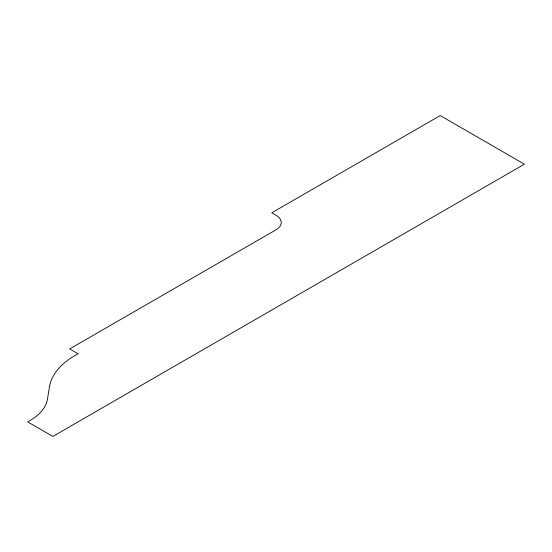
<?xml version="1.0" encoding="UTF-8"?>
<svg xmlns="http://www.w3.org/2000/svg" width="552" height="552" viewBox="0 0 552 552"><rect width="100%" height="100%" fill="white"/><g stroke="black" fill="none" stroke-linecap="round" stroke-linejoin="round"><path stroke-width="0.83" d="M49.501 386.717L47.451 399.172A60.313 34.824 0 0 1 27.6 421.845L52.861 436.425L524.4 164.185L440.199 115.575L271.791 212.803L276 215.232A17.864 10.315 0 0 1 276 229.818L69.704 348.919L78.122 353.784A88.189 50.915 0 0 0 49.501 386.717"/></g></svg>
